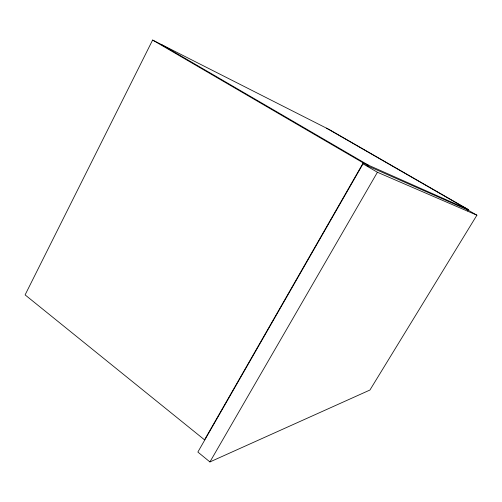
<?xml version="1.0" encoding="UTF-8"?>
<svg xmlns="http://www.w3.org/2000/svg" width="502" height="502" viewBox="0 0 502 502"><rect width="100%" height="100%" fill="white"/><g stroke="black" fill="none" stroke-linecap="round" stroke-linejoin="round"><path stroke-width="0.75" d="M468.297 209.554L329.745 129.817L152.614 40.066L25.1 294.887L204.521 439.827L363.21 162.874L468.297 209.554L467.487 210.89M363.015 163.853L197.857 452.057L209.924 461.934L369.918 390.041L476.9 215.195L467.889 210.012L363.015 163.853L377.416 172.261L476.9 215.195M367.646 166.545L368.424 165.189L161.004 44.314M209.924 461.934L377.416 172.261M326.4 128.123L466.408 208.713M152.614 40.066L363.21 162.874"/></g></svg>
